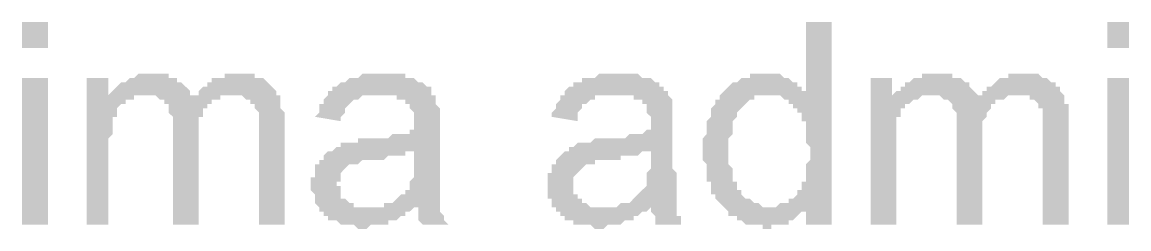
# Model space of a CAD drawing. Header units: millimetres. Extents: x 3949 to 6037, y -1956 to 1273.
# Drawn here: x 4930.89 to 4943.44, y -1657.75 to -1655.41 of the extents above; entities that cross this region are included whole.
import ezdxf

# ---------------------------------------------------------------- set-up
doc = ezdxf.new("R2010")
doc.units = ezdxf.units.MM
doc.layers.add('PADRÃO DE ENTRADA', color=7, linetype='Continuous', lineweight=0)

msp = doc.modelspace()

# ---------------------------------------------------------------- hatches: boundary and pattern name
at = {"layer": 'PADRÃO DE ENTRADA', "transparency": 33554559}
h = msp.add_hatch(color=7, dxfattribs=at)
h.paths.add_polyline_path([(4939.777, -1657.704), (4939.777, -1657.46), (4939.777, -1657.509), (4939.777, -1657.557), (4939.728, -1657.557), (4939.728, -1657.557), (4939.68, -1657.606), (4939.68, -1657.606), (4939.631, -1657.655), (4939.631, -1657.655), (4939.582, -1657.655), (4939.582, -1657.704), (4939.533, -1657.704), (4939.533, -1657.704), (4939.484, -1657.704), (4939.484, -1657.704), (4939.436, -1657.704), (4939.387, -1657.704), (4939.387, -1657.753), (4939.338, -1657.753), (4939.289, -1657.753), (4939.289, -1657.704), (4939.24, -1657.704), (4939.191, -1657.704), (4939.191, -1657.704), (4939.143, -1657.704), (4939.143, -1657.704), (4939.094, -1657.704), (4939.045, -1657.655), (4939.045, -1657.655), (4938.996, -1657.655), (4938.996, -1657.606), (4938.996, -1657.606), (4938.947, -1657.606), (4938.899, -1657.606), (4938.899, -1657.557), (4938.899, -1657.557), (4938.85, -1657.509), (4938.85, -1657.509), (4938.801, -1657.46), (4938.801, -1657.46), (4938.752, -1657.411), (4938.752, -1657.411), (4938.752, -1657.362), (4938.703, -1657.362), (4938.703, -1657.313), (4938.703, -1657.265), (4938.703, -1657.265), (4938.703, -1657.216), (4938.654, -1657.216), (4938.654, -1657.167), (4938.654, -1657.167), (4938.654, -1657.118), (4938.654, -1657.069), (4938.654, -1657.069), (4938.654, -1657.02), (4938.606, -1656.972), (4938.606, -1656.972), (4938.606, -1656.923), (4938.606, -1656.874), (4938.606, -1656.874), (4938.606, -1656.825), (4938.606, -1656.776), (4938.606, -1656.776), (4938.606, -1656.728), (4938.654, -1656.679), (4938.654, -1656.679), (4938.654, -1656.63), (4938.654, -1656.581), (4938.654, -1656.581), (4938.654, -1656.532), (4938.654, -1656.532), (4938.703, -1656.483), (4938.703, -1656.435), (4938.703, -1656.435), (4938.703, -1656.435), (4938.703, -1656.386), (4938.752, -1656.337), (4938.752, -1656.337), (4938.752, -1656.288), (4938.801, -1656.288), (4938.801, -1656.239), (4938.801, -1656.239), (4938.85, -1656.19), (4938.85, -1656.19), (4938.899, -1656.142), (4938.899, -1656.142), (4938.947, -1656.093), (4938.947, -1656.093), (4938.996, -1656.093), (4938.996, -1656.093), (4939.045, -1656.044), (4939.045, -1656.044), (4939.094, -1656.044), (4939.143, -1656.044), (4939.143, -1655.995), (4939.191, -1655.995), (4939.191, -1655.995), (4939.24, -1655.995), (4939.289, -1655.995), (4939.289, -1655.995), (4939.338, -1655.995), (4939.338, -1655.995), (4939.387, -1655.995), (4939.436, -1655.995), (4939.436, -1655.995), (4939.484, -1655.995), (4939.533, -1656.044), (4939.533, -1656.044), (4939.582, -1656.044), (4939.582, -1656.044), (4939.631, -1656.093), (4939.631, -1656.093), (4939.68, -1656.093), (4939.68, -1656.142), (4939.728, -1656.142), (4939.728, -1656.19), (4939.777, -1656.19), (4939.777, -1656.239), (4939.777, -1656.239), (4939.777, -1655.409), (4940.07, -1655.409), (4940.07, -1657.704)], flags=0)
h.paths.add_polyline_path([(4938.899, -1656.874), (4938.899, -1656.923), (4938.899, -1656.923), (4938.899, -1656.972), (4938.899, -1657.02), (4938.947, -1657.069), (4938.947, -1657.069), (4938.947, -1657.118), (4938.947, -1657.118), (4938.947, -1657.167), (4938.947, -1657.216), (4938.996, -1657.216), (4938.996, -1657.265), (4938.996, -1657.265), (4938.996, -1657.313), (4939.045, -1657.313), (4939.045, -1657.362), (4939.045, -1657.362), (4939.045, -1657.362), (4939.094, -1657.411), (4939.094, -1657.411), (4939.143, -1657.411), (4939.191, -1657.46), (4939.191, -1657.46), (4939.24, -1657.46), (4939.24, -1657.46), (4939.289, -1657.509), (4939.289, -1657.509), (4939.338, -1657.509), (4939.387, -1657.509), (4939.387, -1657.509), (4939.436, -1657.509), (4939.436, -1657.509), (4939.484, -1657.46), (4939.533, -1657.46), (4939.533, -1657.46), (4939.582, -1657.46), (4939.582, -1657.411), (4939.631, -1657.411), (4939.631, -1657.411), (4939.68, -1657.362), (4939.68, -1657.362), (4939.68, -1657.313), (4939.728, -1657.313), (4939.728, -1657.265), (4939.728, -1657.265), (4939.728, -1657.216), (4939.777, -1657.216), (4939.777, -1657.167), (4939.777, -1657.167), (4939.777, -1657.118), (4939.777, -1657.069), (4939.777, -1657.069), (4939.777, -1657.02), (4939.826, -1656.972), (4939.826, -1656.923), (4939.826, -1656.923), (4939.826, -1656.874), (4939.826, -1656.825), (4939.826, -1656.825), (4939.777, -1656.776), (4939.777, -1656.728), (4939.777, -1656.679), (4939.777, -1656.679), (4939.777, -1656.63), (4939.777, -1656.581), (4939.777, -1656.581), (4939.777, -1656.532), (4939.728, -1656.532), (4939.728, -1656.483), (4939.728, -1656.483), (4939.728, -1656.435), (4939.68, -1656.435), (4939.68, -1656.386), (4939.68, -1656.386), (4939.631, -1656.386), (4939.631, -1656.337), (4939.582, -1656.337), (4939.582, -1656.288), (4939.533, -1656.288), (4939.533, -1656.288), (4939.484, -1656.239), (4939.484, -1656.239), (4939.436, -1656.239), (4939.436, -1656.239), (4939.387, -1656.239), (4939.338, -1656.239), (4939.338, -1656.239), (4939.338, -1656.239), (4939.289, -1656.239), (4939.24, -1656.239), (4939.24, -1656.239), (4939.191, -1656.239), (4939.191, -1656.288), (4939.143, -1656.288), (4939.143, -1656.288), (4939.094, -1656.337), (4939.094, -1656.337), (4939.045, -1656.386), (4939.045, -1656.386), (4939.045, -1656.386), (4938.996, -1656.435), (4938.996, -1656.435), (4938.996, -1656.483), (4938.996, -1656.483), (4938.947, -1656.532), (4938.947, -1656.532), (4938.947, -1656.581), (4938.947, -1656.63), (4938.947, -1656.63), (4938.947, -1656.679), (4938.899, -1656.728), (4938.899, -1656.728), (4938.899, -1656.776), (4938.899, -1656.825), (4938.899, -1656.874), (4938.899, -1656.874)], flags=0)
for points in [[(4931.624, -1657.704), (4931.624, -1656.044), (4931.868, -1656.044), (4931.868, -1656.288), (4931.868, -1656.239), (4931.917, -1656.19), (4931.917, -1656.19), (4931.917, -1656.19), (4931.966, -1656.142), (4931.966, -1656.142), (4932.015, -1656.093), (4932.015, -1656.093), (4932.064, -1656.093), (4932.064, -1656.093), (4932.112, -1656.044), (4932.112, -1656.044), (4932.161, -1656.044), (4932.161, -1656.044), (4932.21, -1655.995), (4932.259, -1655.995), (4932.259, -1655.995), (4932.308, -1655.995), (4932.357, -1655.995), (4932.357, -1655.995), (4932.405, -1655.995), (4932.454, -1655.995), (4932.454, -1655.995), (4932.503, -1655.995), (4932.552, -1655.995), (4932.552, -1656.044), (4932.601, -1656.044), (4932.601, -1656.044), (4932.649, -1656.044), (4932.649, -1656.093), (4932.649, -1656.093), (4932.698, -1656.093), (4932.698, -1656.093), (4932.747, -1656.142), (4932.747, -1656.142), (4932.796, -1656.19), (4932.796, -1656.19), (4932.796, -1656.239), (4932.845, -1656.239), (4932.845, -1656.288), (4932.845, -1656.239), (4932.894, -1656.239), (4932.894, -1656.19), (4932.894, -1656.19), (4932.942, -1656.142), (4932.942, -1656.142), (4932.991, -1656.142), (4932.991, -1656.093), (4933.04, -1656.093), (4933.04, -1656.044), (4933.089, -1656.044), (4933.089, -1656.044), (4933.138, -1656.044), (4933.187, -1656.044), (4933.187, -1655.995), (4933.235, -1655.995), (4933.235, -1655.995), (4933.284, -1655.995), (4933.333, -1655.995), (4933.333, -1655.995), (4933.382, -1655.995), (4933.431, -1655.995), (4933.431, -1655.995), (4933.479, -1655.995), (4933.528, -1655.995), (4933.528, -1656.044), (4933.577, -1656.044), (4933.577, -1656.044), (4933.626, -1656.044), (4933.675, -1656.093), (4933.675, -1656.093), (4933.675, -1656.093), (4933.724, -1656.142), (4933.724, -1656.142), (4933.724, -1656.142), (4933.772, -1656.19), (4933.772, -1656.19), (4933.772, -1656.239), (4933.821, -1656.239), (4933.821, -1656.288), (4933.821, -1656.288), (4933.821, -1656.337), (4933.821, -1656.337), (4933.821, -1656.386), (4933.87, -1656.435), (4933.87, -1656.483), (4933.87, -1656.483), (4933.87, -1656.532), (4933.87, -1656.532), (4933.87, -1657.704), (4933.577, -1657.704), (4933.577, -1656.63), (4933.577, -1656.581), (4933.577, -1656.581), (4933.577, -1656.532), (4933.577, -1656.483), (4933.577, -1656.483), (4933.577, -1656.435), (4933.577, -1656.435), (4933.528, -1656.386), (4933.528, -1656.386), (4933.528, -1656.337), (4933.479, -1656.337), (4933.479, -1656.288), (4933.431, -1656.288), (4933.431, -1656.288), (4933.431, -1656.288), (4933.382, -1656.239), (4933.382, -1656.239), (4933.333, -1656.239), (4933.284, -1656.239), (4933.284, -1656.239), (4933.235, -1656.239), (4933.235, -1656.239), (4933.187, -1656.239), (4933.138, -1656.239), (4933.138, -1656.288), (4933.089, -1656.288), (4933.089, -1656.288), (4933.04, -1656.288), (4933.04, -1656.337), (4932.991, -1656.337), (4932.991, -1656.337), (4932.991, -1656.386), (4932.942, -1656.386), (4932.942, -1656.435), (4932.942, -1656.435), (4932.942, -1656.483), (4932.894, -1656.483), (4932.894, -1656.532), (4932.894, -1656.532), (4932.894, -1656.581), (4932.894, -1656.63), (4932.894, -1656.679), (4932.894, -1656.679), (4932.894, -1656.728), (4932.894, -1657.704), (4932.601, -1657.704), (4932.601, -1656.63), (4932.601, -1656.581), (4932.601, -1656.532), (4932.601, -1656.483), (4932.601, -1656.483), (4932.552, -1656.435), (4932.552, -1656.435), (4932.552, -1656.386), (4932.552, -1656.386), (4932.552, -1656.337), (4932.503, -1656.337), (4932.503, -1656.288), (4932.503, -1656.288), (4932.454, -1656.288), (4932.454, -1656.288), (4932.405, -1656.239), (4932.357, -1656.239), (4932.357, -1656.239), (4932.308, -1656.239), (4932.308, -1656.239), (4932.259, -1656.239), (4932.259, -1656.239), (4932.21, -1656.239), (4932.161, -1656.239), (4932.161, -1656.288), (4932.112, -1656.288), (4932.112, -1656.288), (4932.064, -1656.288), (4932.064, -1656.337), (4932.015, -1656.337), (4932.015, -1656.337), (4931.966, -1656.386), (4931.966, -1656.386), (4931.966, -1656.435), (4931.966, -1656.483), (4931.917, -1656.483), (4931.917, -1656.483), (4931.917, -1656.532), (4931.917, -1656.581), (4931.917, -1656.581), (4931.917, -1656.63), (4931.917, -1656.63), (4931.917, -1656.679), (4931.868, -1656.728), (4931.868, -1656.776), (4931.868, -1656.776), (4931.868, -1656.825), (4931.868, -1656.825), (4931.868, -1657.704)], [(4940.51, -1657.704), (4940.51, -1656.044), (4940.754, -1656.044), (4940.754, -1656.288), (4940.754, -1656.239), (4940.803, -1656.19), (4940.803, -1656.19), (4940.851, -1656.19), (4940.851, -1656.142), (4940.9, -1656.142), (4940.9, -1656.093), (4940.949, -1656.093), (4940.949, -1656.093), (4940.949, -1656.093), (4940.998, -1656.044), (4940.998, -1656.044), (4941.047, -1656.044), (4941.095, -1656.044), (4941.095, -1655.995), (4941.144, -1655.995), (4941.193, -1655.995), (4941.193, -1655.995), (4941.242, -1655.995), (4941.242, -1655.995), (4941.291, -1655.995), (4941.34, -1655.995), (4941.34, -1655.995), (4941.388, -1655.995), (4941.437, -1655.995), (4941.437, -1656.044), (4941.486, -1656.044), (4941.535, -1656.044), (4941.535, -1656.044), (4941.584, -1656.093), (4941.584, -1656.093), (4941.584, -1656.093), (4941.632, -1656.093), (4941.632, -1656.142), (4941.632, -1656.142), (4941.681, -1656.19), (4941.681, -1656.19), (4941.73, -1656.239), (4941.73, -1656.239), (4941.73, -1656.288), (4941.73, -1656.239), (4941.779, -1656.239), (4941.779, -1656.19), (4941.828, -1656.19), (4941.828, -1656.142), (4941.877, -1656.142), (4941.877, -1656.142), (4941.925, -1656.093), (4941.925, -1656.093), (4941.974, -1656.044), (4941.974, -1656.044), (4942.023, -1656.044), (4942.023, -1656.044), (4942.072, -1656.044), (4942.072, -1655.995), (4942.121, -1655.995), (4942.169, -1655.995), (4942.169, -1655.995), (4942.218, -1655.995), (4942.218, -1655.995), (4942.267, -1655.995), (4942.316, -1655.995), (4942.365, -1655.995), (4942.365, -1655.995), (4942.414, -1655.995), (4942.462, -1656.044), (4942.462, -1656.044), (4942.511, -1656.044), (4942.511, -1656.044), (4942.56, -1656.093), (4942.56, -1656.093), (4942.609, -1656.093), (4942.609, -1656.142), (4942.609, -1656.142), (4942.658, -1656.142), (4942.658, -1656.19), (4942.658, -1656.19), (4942.707, -1656.239), (4942.707, -1656.239), (4942.707, -1656.288), (4942.707, -1656.288), (4942.707, -1656.337), (4942.755, -1656.337), (4942.755, -1656.386), (4942.755, -1656.435), (4942.755, -1656.483), (4942.755, -1656.483), (4942.755, -1656.532), (4942.755, -1656.532), (4942.755, -1657.704), (4942.462, -1657.704), (4942.462, -1656.63), (4942.462, -1656.581), (4942.462, -1656.581), (4942.462, -1656.532), (4942.462, -1656.483), (4942.462, -1656.483), (4942.462, -1656.435), (4942.462, -1656.435), (4942.462, -1656.386), (4942.414, -1656.386), (4942.414, -1656.337), (4942.414, -1656.337), (4942.365, -1656.288), (4942.365, -1656.288), (4942.365, -1656.288), (4942.316, -1656.288), (4942.316, -1656.239), (4942.267, -1656.239), (4942.218, -1656.239), (4942.218, -1656.239), (4942.169, -1656.239), (4942.121, -1656.239), (4942.121, -1656.239), (4942.072, -1656.239), (4942.072, -1656.239), (4942.023, -1656.288), (4941.974, -1656.288), (4941.974, -1656.288), (4941.925, -1656.288), (4941.925, -1656.337), (4941.877, -1656.337), (4941.877, -1656.337), (4941.877, -1656.386), (4941.877, -1656.386), (4941.828, -1656.435), (4941.828, -1656.435), (4941.828, -1656.483), (4941.828, -1656.483), (4941.779, -1656.532), (4941.779, -1656.532), (4941.779, -1656.581), (4941.779, -1656.63), (4941.779, -1656.679), (4941.779, -1656.679), (4941.779, -1656.728), (4941.779, -1657.704), (4941.486, -1657.704), (4941.486, -1656.63), (4941.486, -1656.581), (4941.486, -1656.532), (4941.486, -1656.483), (4941.486, -1656.483), (4941.486, -1656.435), (4941.486, -1656.435), (4941.437, -1656.386), (4941.437, -1656.386), (4941.437, -1656.337), (4941.437, -1656.337), (4941.388, -1656.288), (4941.388, -1656.288), (4941.34, -1656.288), (4941.34, -1656.288), (4941.291, -1656.239), (4941.291, -1656.239), (4941.242, -1656.239), (4941.193, -1656.239), (4941.193, -1656.239), (4941.144, -1656.239), (4941.144, -1656.239), (4941.095, -1656.239), (4941.095, -1656.239), (4941.047, -1656.288), (4940.998, -1656.288), (4940.998, -1656.288), (4940.998, -1656.288), (4940.949, -1656.337), (4940.949, -1656.337), (4940.9, -1656.337), (4940.9, -1656.386), (4940.851, -1656.386), (4940.851, -1656.435), (4940.851, -1656.483), (4940.851, -1656.483), (4940.803, -1656.483), (4940.803, -1656.532), (4940.803, -1656.581), (4940.803, -1656.581), (4940.803, -1656.63), (4940.803, -1656.63), (4940.803, -1656.679), (4940.803, -1656.728), (4940.803, -1656.776), (4940.803, -1656.776), (4940.803, -1656.825), (4940.803, -1656.825), (4940.803, -1657.704)]]:
    msp.add_hatch(color=7, dxfattribs=at).paths.add_polyline_path(points)
h = msp.add_hatch(color=7, dxfattribs=at)
h.paths.add_polyline_path([(4935.335, -1657.509), (4935.335, -1657.509), (4935.286, -1657.557), (4935.286, -1657.557), (4935.237, -1657.557), (4935.237, -1657.606), (4935.188, -1657.606), (4935.188, -1657.606), (4935.139, -1657.655), (4935.091, -1657.655), (4935.091, -1657.655), (4935.042, -1657.655), (4935.042, -1657.655), (4935.042, -1657.704), (4934.993, -1657.704), (4934.944, -1657.704), (4934.944, -1657.704), (4934.895, -1657.704), (4934.895, -1657.704), (4934.846, -1657.704), (4934.798, -1657.753), (4934.798, -1657.753), (4934.749, -1657.753), (4934.7, -1657.753), (4934.651, -1657.704), (4934.651, -1657.704), (4934.602, -1657.704), (4934.553, -1657.704), (4934.553, -1657.704), (4934.505, -1657.704), (4934.505, -1657.704), (4934.456, -1657.655), (4934.407, -1657.655), (4934.407, -1657.655), (4934.358, -1657.655), (4934.358, -1657.606), (4934.358, -1657.606), (4934.309, -1657.606), (4934.309, -1657.557), (4934.261, -1657.557), (4934.261, -1657.509), (4934.261, -1657.509), (4934.212, -1657.46), (4934.212, -1657.46), (4934.212, -1657.411), (4934.212, -1657.411), (4934.212, -1657.362), (4934.163, -1657.313), (4934.163, -1657.313), (4934.163, -1657.265), (4934.163, -1657.265), (4934.163, -1657.216), (4934.163, -1657.167), (4934.212, -1657.167), (4934.212, -1657.118), (4934.212, -1657.118), (4934.212, -1657.069), (4934.212, -1657.02), (4934.212, -1657.02), (4934.261, -1657.02), (4934.261, -1656.972), (4934.309, -1656.972), (4934.309, -1656.923), (4934.309, -1656.923), (4934.358, -1656.874), (4934.358, -1656.874), (4934.407, -1656.874), (4934.456, -1656.825), (4934.456, -1656.825), (4934.505, -1656.825), (4934.505, -1656.776), (4934.553, -1656.776), (4934.602, -1656.776), (4934.602, -1656.776), (4934.651, -1656.776), (4934.651, -1656.776), (4934.7, -1656.776), (4934.7, -1656.728), (4934.749, -1656.728), (4934.798, -1656.728), (4934.846, -1656.728), (4934.895, -1656.728), (4934.895, -1656.728), (4934.944, -1656.728), (4934.993, -1656.728), (4935.042, -1656.728), (4935.042, -1656.728), (4935.091, -1656.679), (4935.139, -1656.679), (4935.139, -1656.679), (4935.188, -1656.679), (4935.237, -1656.679), (4935.237, -1656.679), (4935.286, -1656.679), (4935.286, -1656.63), (4935.335, -1656.63), (4935.335, -1656.63), (4935.335, -1656.581), (4935.335, -1656.581), (4935.335, -1656.581), (4935.335, -1656.532), (4935.335, -1656.483), (4935.335, -1656.435), (4935.335, -1656.435), (4935.286, -1656.386), (4935.286, -1656.386), (4935.286, -1656.337), (4935.286, -1656.337), (4935.237, -1656.337), (4935.237, -1656.288), (4935.237, -1656.288), (4935.188, -1656.288), (4935.139, -1656.288), (4935.139, -1656.239), (4935.091, -1656.239), (4935.091, -1656.239), (4935.042, -1656.239), (4934.993, -1656.239), (4934.993, -1656.239), (4934.944, -1656.239), (4934.895, -1656.239), (4934.846, -1656.239), (4934.846, -1656.239), (4934.798, -1656.239), (4934.749, -1656.239), (4934.749, -1656.239), (4934.7, -1656.288), (4934.7, -1656.288), (4934.651, -1656.288), (4934.651, -1656.288), (4934.602, -1656.337), (4934.602, -1656.337), (4934.602, -1656.337), (4934.553, -1656.386), (4934.553, -1656.386), (4934.553, -1656.435), (4934.505, -1656.483), (4934.505, -1656.483), (4934.505, -1656.532), (4934.505, -1656.532), (4934.212, -1656.483), (4934.212, -1656.483), (4934.261, -1656.435), (4934.261, -1656.386), (4934.261, -1656.386), (4934.261, -1656.337), (4934.309, -1656.337), (4934.309, -1656.288), (4934.309, -1656.288), (4934.358, -1656.239), (4934.358, -1656.239), (4934.358, -1656.19), (4934.407, -1656.19), (4934.407, -1656.142), (4934.456, -1656.142), (4934.456, -1656.142), (4934.505, -1656.093), (4934.505, -1656.093), (4934.553, -1656.093), (4934.602, -1656.044), (4934.602, -1656.044), (4934.651, -1656.044), (4934.651, -1656.044), (4934.7, -1656.044), (4934.7, -1656.044), (4934.749, -1655.995), (4934.798, -1655.995), (4934.798, -1655.995), (4934.846, -1655.995), (4934.895, -1655.995), (4934.895, -1655.995), (4934.944, -1655.995), (4934.993, -1655.995), (4934.993, -1655.995), (4935.042, -1655.995), (4935.091, -1655.995), (4935.139, -1655.995), (4935.139, -1655.995), (4935.188, -1655.995), (4935.237, -1655.995), (4935.237, -1656.044), (4935.286, -1656.044), (4935.286, -1656.044), (4935.335, -1656.044), (4935.335, -1656.044), (4935.383, -1656.093), (4935.432, -1656.093), (4935.432, -1656.093), (4935.481, -1656.142), (4935.481, -1656.142), (4935.53, -1656.142), (4935.53, -1656.19), (4935.53, -1656.19), (4935.53, -1656.239), (4935.579, -1656.239), (4935.579, -1656.288), (4935.579, -1656.288), (4935.579, -1656.337), (4935.628, -1656.386), (4935.628, -1656.386), (4935.628, -1656.386), (4935.628, -1656.435), (4935.628, -1656.483), (4935.628, -1656.483), (4935.628, -1656.532), (4935.628, -1656.581), (4935.628, -1656.63), (4935.628, -1656.63), (4935.628, -1657.02), (4935.628, -1657.069), (4935.628, -1657.118), (4935.628, -1657.118), (4935.628, -1657.167), (4935.628, -1657.216), (4935.628, -1657.265), (4935.628, -1657.313), (4935.628, -1657.313), (4935.628, -1657.362), (4935.628, -1657.362), (4935.628, -1657.411), (4935.628, -1657.411), (4935.628, -1657.46), (4935.628, -1657.46), (4935.628, -1657.509), (4935.628, -1657.509), (4935.628, -1657.509), (4935.628, -1657.557), (4935.676, -1657.606), (4935.676, -1657.606), (4935.676, -1657.655), (4935.676, -1657.655), (4935.725, -1657.704), (4935.432, -1657.704), (4935.383, -1657.655), (4935.383, -1657.655), (4935.383, -1657.606), (4935.383, -1657.557), (4935.383, -1657.557), (4935.383, -1657.509), (4935.335, -1657.509)], flags=0)
h.paths.add_polyline_path([(4935.335, -1656.874), (4935.335, -1656.874), (4935.286, -1656.874), (4935.286, -1656.874), (4935.237, -1656.874), (4935.237, -1656.923), (4935.188, -1656.923), (4935.139, -1656.923), (4935.139, -1656.923), (4935.091, -1656.923), (4935.042, -1656.923), (4935.042, -1656.923), (4934.993, -1656.972), (4934.944, -1656.972), (4934.895, -1656.972), (4934.895, -1656.972), (4934.846, -1656.972), (4934.798, -1656.972), (4934.749, -1656.972), (4934.749, -1656.972), (4934.7, -1657.02), (4934.651, -1657.02), (4934.651, -1657.02), (4934.651, -1657.02), (4934.602, -1657.02), (4934.553, -1657.069), (4934.553, -1657.069), (4934.505, -1657.118), (4934.505, -1657.118), (4934.505, -1657.118), (4934.505, -1657.167), (4934.505, -1657.216), (4934.456, -1657.216), (4934.456, -1657.265), (4934.505, -1657.265), (4934.505, -1657.313), (4934.505, -1657.362), (4934.505, -1657.362), (4934.505, -1657.411), (4934.553, -1657.411), (4934.553, -1657.411), (4934.602, -1657.46), (4934.602, -1657.46), (4934.651, -1657.46), (4934.651, -1657.509), (4934.7, -1657.509), (4934.749, -1657.509), (4934.749, -1657.509), (4934.798, -1657.509), (4934.798, -1657.509), (4934.846, -1657.509), (4934.895, -1657.509), (4934.895, -1657.509), (4934.944, -1657.509), (4934.993, -1657.509), (4934.993, -1657.46), (4935.042, -1657.46), (4935.042, -1657.46), (4935.091, -1657.46), (4935.091, -1657.46), (4935.139, -1657.411), (4935.139, -1657.411), (4935.188, -1657.362), (4935.188, -1657.362), (4935.237, -1657.362), (4935.237, -1657.313), (4935.286, -1657.313), (4935.286, -1657.265), (4935.286, -1657.265), (4935.286, -1657.216), (4935.286, -1657.216), (4935.335, -1657.167), (4935.335, -1657.118), (4935.335, -1657.118), (4935.335, -1657.069), (4935.335, -1657.02), (4935.335, -1657.02), (4935.335, -1656.972), (4935.335, -1656.972)], flags=0)
h = msp.add_hatch(color=7, dxfattribs=at)
h.paths.add_polyline_path([(4938.02, -1657.509), (4938.02, -1657.509), (4937.971, -1657.557), (4937.922, -1657.557), (4937.922, -1657.557), (4937.873, -1657.606), (4937.873, -1657.606), (4937.824, -1657.606), (4937.824, -1657.655), (4937.776, -1657.655), (4937.776, -1657.655), (4937.727, -1657.655), (4937.727, -1657.655), (4937.678, -1657.704), (4937.678, -1657.704), (4937.629, -1657.704), (4937.629, -1657.704), (4937.58, -1657.704), (4937.532, -1657.704), (4937.532, -1657.704), (4937.483, -1657.753), (4937.434, -1657.753), (4937.434, -1657.753), (4937.385, -1657.753), (4937.336, -1657.704), (4937.287, -1657.704), (4937.287, -1657.704), (4937.239, -1657.704), (4937.19, -1657.704), (4937.19, -1657.704), (4937.141, -1657.704), (4937.141, -1657.655), (4937.092, -1657.655), (4937.092, -1657.655), (4937.043, -1657.655), (4937.043, -1657.606), (4936.995, -1657.606), (4936.995, -1657.606), (4936.995, -1657.557), (4936.946, -1657.557), (4936.946, -1657.509), (4936.897, -1657.509), (4936.897, -1657.46), (4936.897, -1657.46), (4936.897, -1657.411), (4936.848, -1657.411), (4936.848, -1657.362), (4936.848, -1657.313), (4936.848, -1657.313), (4936.848, -1657.265), (4936.848, -1657.265), (4936.848, -1657.216), (4936.848, -1657.167), (4936.848, -1657.167), (4936.848, -1657.118), (4936.897, -1657.118), (4936.897, -1657.069), (4936.897, -1657.02), (4936.897, -1657.02), (4936.946, -1657.02), (4936.946, -1656.972), (4936.946, -1656.972), (4936.995, -1656.923), (4936.995, -1656.923), (4937.043, -1656.874), (4937.043, -1656.874), (4937.092, -1656.874), (4937.092, -1656.825), (4937.141, -1656.825), (4937.141, -1656.825), (4937.19, -1656.776), (4937.239, -1656.776), (4937.239, -1656.776), (4937.287, -1656.776), (4937.287, -1656.776), (4937.336, -1656.776), (4937.336, -1656.776), (4937.385, -1656.728), (4937.434, -1656.728), (4937.483, -1656.728), (4937.483, -1656.728), (4937.532, -1656.728), (4937.58, -1656.728), (4937.629, -1656.728), (4937.678, -1656.728), (4937.678, -1656.728), (4937.727, -1656.728), (4937.776, -1656.679), (4937.776, -1656.679), (4937.824, -1656.679), (4937.873, -1656.679), (4937.873, -1656.679), (4937.922, -1656.679), (4937.922, -1656.679), (4937.971, -1656.63), (4937.971, -1656.63), (4938.02, -1656.63), (4938.02, -1656.581), (4938.02, -1656.581), (4938.02, -1656.581), (4938.02, -1656.532), (4938.02, -1656.483), (4937.971, -1656.435), (4937.971, -1656.435), (4937.971, -1656.386), (4937.971, -1656.386), (4937.971, -1656.337), (4937.922, -1656.337), (4937.922, -1656.337), (4937.922, -1656.288), (4937.873, -1656.288), (4937.873, -1656.288), (4937.824, -1656.288), (4937.824, -1656.239), (4937.776, -1656.239), (4937.727, -1656.239), (4937.727, -1656.239), (4937.678, -1656.239), (4937.629, -1656.239), (4937.629, -1656.239), (4937.58, -1656.239), (4937.532, -1656.239), (4937.483, -1656.239), (4937.483, -1656.239), (4937.434, -1656.239), (4937.385, -1656.239), (4937.385, -1656.288), (4937.336, -1656.288), (4937.336, -1656.288), (4937.336, -1656.288), (4937.287, -1656.337), (4937.287, -1656.337), (4937.239, -1656.337), (4937.239, -1656.386), (4937.239, -1656.386), (4937.19, -1656.435), (4937.19, -1656.483), (4937.19, -1656.483), (4937.19, -1656.532), (4937.19, -1656.532), (4936.897, -1656.483), (4936.897, -1656.483), (4936.897, -1656.435), (4936.946, -1656.386), (4936.946, -1656.386), (4936.946, -1656.337), (4936.946, -1656.337), (4936.995, -1656.288), (4936.995, -1656.288), (4936.995, -1656.239), (4937.043, -1656.239), (4937.043, -1656.19), (4937.043, -1656.19), (4937.092, -1656.142), (4937.092, -1656.142), (4937.141, -1656.142), (4937.141, -1656.093), (4937.19, -1656.093), (4937.239, -1656.093), (4937.239, -1656.044), (4937.287, -1656.044), (4937.287, -1656.044), (4937.336, -1656.044), (4937.336, -1656.044), (4937.385, -1656.044), (4937.434, -1655.995), (4937.434, -1655.995), (4937.483, -1655.995), (4937.532, -1655.995), (4937.532, -1655.995), (4937.58, -1655.995), (4937.629, -1655.995), (4937.629, -1655.995), (4937.678, -1655.995), (4937.727, -1655.995), (4937.776, -1655.995), (4937.776, -1655.995), (4937.824, -1655.995), (4937.873, -1655.995), (4937.873, -1655.995), (4937.922, -1656.044), (4937.922, -1656.044), (4937.971, -1656.044), (4937.971, -1656.044), (4938.02, -1656.044), (4938.069, -1656.093), (4938.069, -1656.093), (4938.117, -1656.093), (4938.117, -1656.142), (4938.166, -1656.142), (4938.166, -1656.142), (4938.166, -1656.19), (4938.215, -1656.19), (4938.215, -1656.239), (4938.215, -1656.239), (4938.264, -1656.288), (4938.264, -1656.288), (4938.264, -1656.337), (4938.264, -1656.386), (4938.264, -1656.386), (4938.264, -1656.386), (4938.264, -1656.435), (4938.264, -1656.483), (4938.264, -1656.483), (4938.264, -1656.532), (4938.264, -1656.581), (4938.264, -1656.63), (4938.264, -1656.63), (4938.264, -1657.02), (4938.264, -1657.069), (4938.313, -1657.118), (4938.313, -1657.118), (4938.313, -1657.167), (4938.313, -1657.216), (4938.313, -1657.265), (4938.313, -1657.313), (4938.313, -1657.313), (4938.313, -1657.362), (4938.313, -1657.362), (4938.313, -1657.411), (4938.313, -1657.411), (4938.313, -1657.46), (4938.313, -1657.46), (4938.313, -1657.509), (4938.313, -1657.509), (4938.313, -1657.509), (4938.313, -1657.557), (4938.313, -1657.606), (4938.361, -1657.606), (4938.361, -1657.655), (4938.361, -1657.655), (4938.361, -1657.704), (4938.069, -1657.704), (4938.069, -1657.655), (4938.069, -1657.655), (4938.069, -1657.606), (4938.02, -1657.557), (4938.02, -1657.557), (4938.02, -1657.509), (4938.02, -1657.509)], flags=0)
h.paths.add_polyline_path([(4938.02, -1656.874), (4937.971, -1656.874), (4937.971, -1656.874), (4937.922, -1656.874), (4937.922, -1656.874), (4937.873, -1656.923), (4937.873, -1656.923), (4937.824, -1656.923), (4937.776, -1656.923), (4937.776, -1656.923), (4937.727, -1656.923), (4937.678, -1656.923), (4937.678, -1656.972), (4937.629, -1656.972), (4937.58, -1656.972), (4937.532, -1656.972), (4937.483, -1656.972), (4937.483, -1656.972), (4937.434, -1656.972), (4937.385, -1656.972), (4937.385, -1657.02), (4937.336, -1657.02), (4937.336, -1657.02), (4937.287, -1657.02), (4937.287, -1657.02), (4937.239, -1657.069), (4937.239, -1657.069), (4937.19, -1657.118), (4937.19, -1657.118), (4937.19, -1657.118), (4937.141, -1657.167), (4937.141, -1657.216), (4937.141, -1657.216), (4937.141, -1657.265), (4937.141, -1657.265), (4937.141, -1657.313), (4937.141, -1657.362), (4937.19, -1657.362), (4937.19, -1657.411), (4937.239, -1657.411), (4937.239, -1657.411), (4937.239, -1657.46), (4937.287, -1657.46), (4937.287, -1657.46), (4937.336, -1657.509), (4937.385, -1657.509), (4937.385, -1657.509), (4937.434, -1657.509), (4937.483, -1657.509), (4937.483, -1657.509), (4937.532, -1657.509), (4937.532, -1657.509), (4937.58, -1657.509), (4937.629, -1657.509), (4937.629, -1657.509), (4937.678, -1657.46), (4937.727, -1657.46), (4937.727, -1657.46), (4937.776, -1657.46), (4937.776, -1657.46), (4937.824, -1657.411), (4937.824, -1657.411), (4937.873, -1657.362), (4937.873, -1657.362), (4937.873, -1657.362), (4937.922, -1657.313), (4937.922, -1657.313), (4937.971, -1657.265), (4937.971, -1657.265), (4937.971, -1657.216), (4937.971, -1657.216), (4937.971, -1657.167), (4937.971, -1657.118), (4937.971, -1657.118), (4938.02, -1657.069), (4938.02, -1657.02), (4938.02, -1657.02), (4938.02, -1656.972), (4938.02, -1656.972)], flags=0)

# ---------------------------------------------------------------- linework, layer by layer
at = {"layer": 'PADRÃO DE ENTRADA', "color": 7, "lineweight": 0, "transparency": 33554559}
for points in [[(4930.892, -1655.702), (4930.892, -1655.409), (4931.185, -1655.702), (4931.185, -1655.409)], [(4943.195, -1655.702), (4943.195, -1655.409), (4943.439, -1655.702), (4943.439, -1655.409)], [(4930.892, -1657.704), (4930.892, -1656.044), (4931.185, -1657.704), (4931.185, -1656.044)], [(4943.195, -1657.704), (4943.195, -1656.044), (4943.439, -1657.704), (4943.439, -1656.044)]]:
    msp.add_solid(points, dxfattribs=at)

doc.saveas('drawing.dxf')
